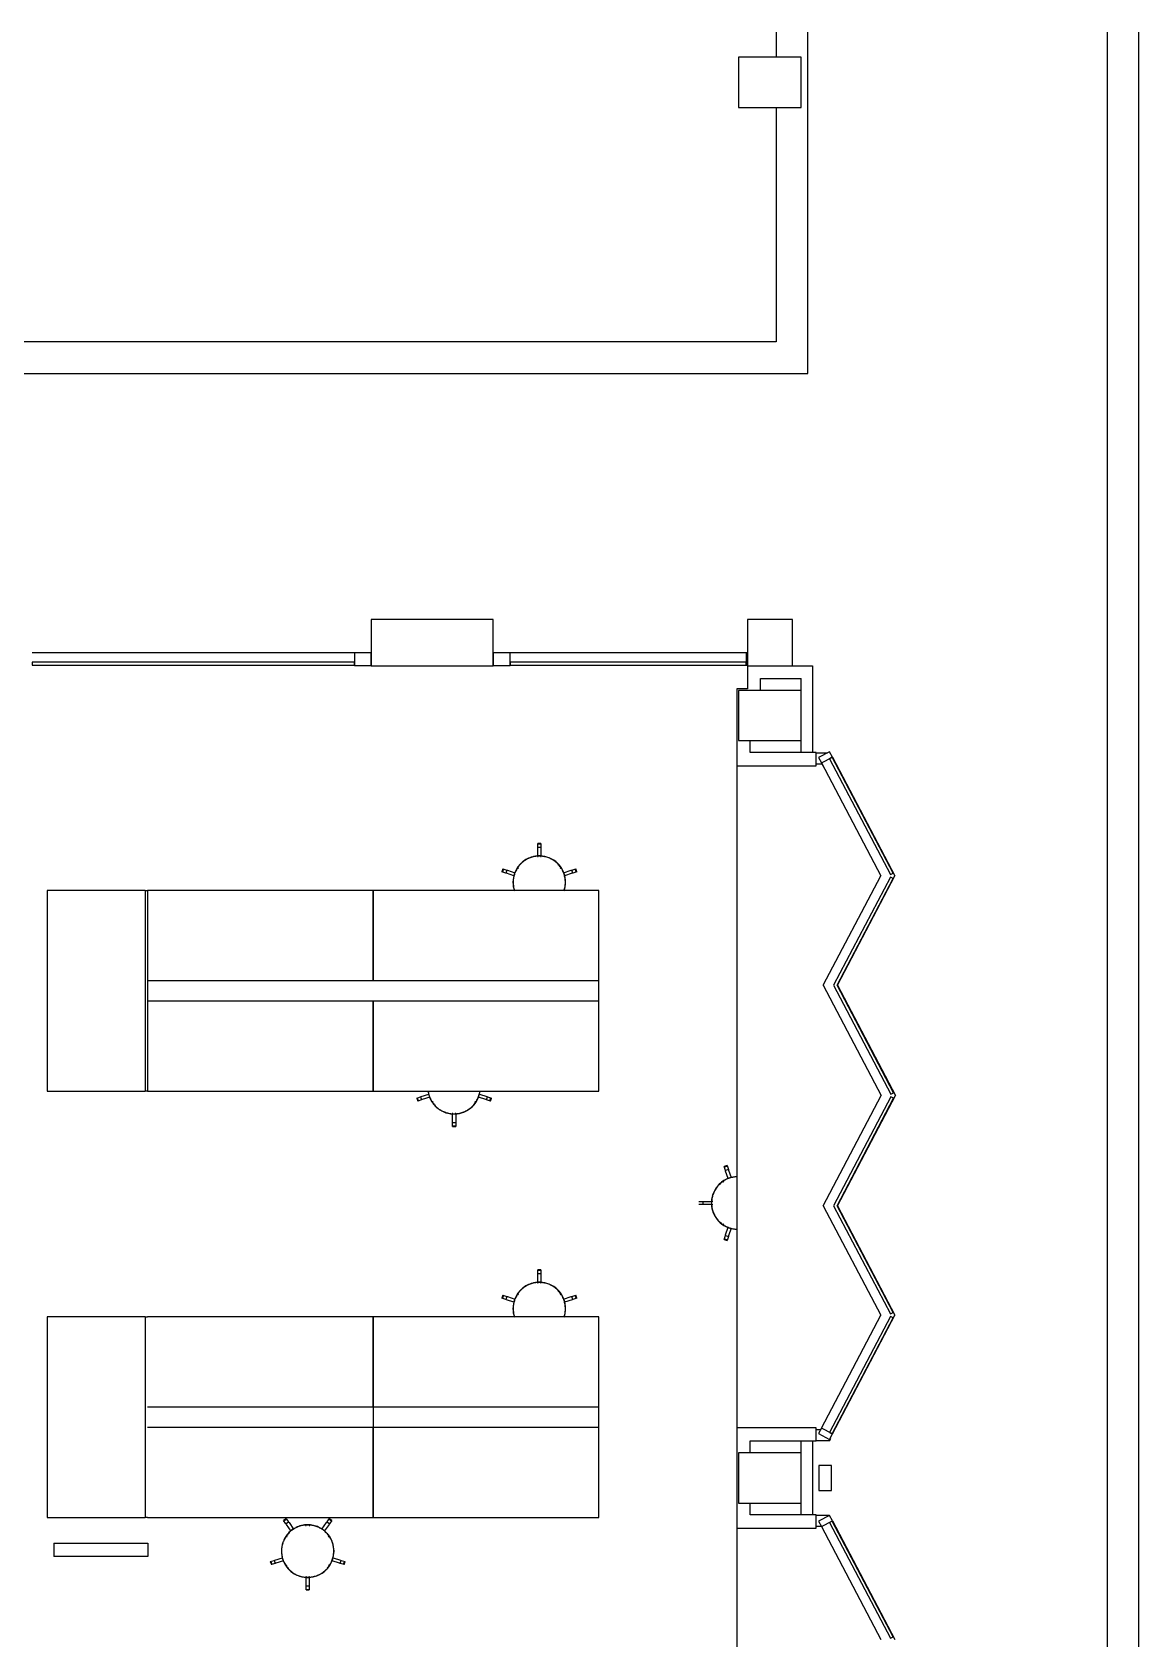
# Model space of a CAD drawing. Extents: x 15208 to 50586, y -518 to 56414.
# Drawn here: x 41758 to 50584, y 43601 to 56414 of the extents above; entities that cross this region are included whole.
import ezdxf

# ---------------------------------------------------------------- set-up
doc = ezdxf.new("R2010")
doc.units = 0
for name, color, linetype in [('A-Column__Concrete', 7, 'CONTINUOUS'), ('A-Furniture', 252, 'CONTINUOUS'), ('A-Wall__Brick', 7, 'CONTINUOUS'), ('A-Wall__Stud', 252, 'CONTINUOUS'), ('A-Window', 7, 'CONTINUOUS')]:
    doc.layers.add(name, color=color, linetype=linetype)

msp = doc.modelspace()

# ---------------------------------------------------------------- linework, layer by layer
at = {"layer": 'A-Column__Concrete'}
for p, q in [((47392, 56214), (47392, 55814)), ((47892, 56214), (47392, 56214)), ((47892, 55814), (47892, 56214)), ((47392, 55814), (47892, 55814)), ((45436, 51731), (44463, 51731)), ((44463, 51731), (44463, 51361)), ((45436, 51361), (45436, 51731)), ((47823, 51731), (47462, 51731)), ((47462, 51731), (47462, 51361)), ((47823, 51361), (47823, 51731)), ((44463, 51361), (45436, 51361)), ((47462, 51361), (47823, 51361)), ((47392, 51164), (47392, 50764)), ((47892, 51164), (47392, 51164)), ((47892, 50764), (47892, 51164)), ((47392, 50764), (47892, 50764)), ((47392, 45084), (47392, 44684)), ((47892, 45084), (47392, 45084)), ((47892, 44684), (47892, 45084)), ((48132, 44984), (48032, 44984)), ((48032, 44984), (48032, 44784)), ((48132, 44784), (48132, 44984)), ((48032, 44784), (48132, 44784)), ((47392, 44684), (47892, 44684))]:
    msp.add_line(p, q, dxfattribs=at)
at = {"layer": 'A-Furniture'}
for p, q in [((47379, 50564), (47379, 45284)), ((45815, 49944), (45790, 49944)), ((45790, 49911), (45790, 49944)), ((45815, 49944), (45790, 49944)), ((45815, 49939), (45790, 49939)), ((45815, 49912), (45790, 49912)), ((45790, 49906), (45790, 49912)), ((45815, 49912), (45790, 49912)), ((45790, 49843), (45790, 49906)), ((45815, 49944), (45815, 49911)), ((45815, 49912), (45815, 49906)), ((45815, 49906), (45815, 49843)), ((45512, 49742), (45504, 49718)), ((45512, 49742), (45504, 49718)), ((45536, 49708), (45504, 49718)), ((45517, 49741), (45509, 49717)), ((45512, 49742), (45543, 49732)), ((45543, 49732), (45535, 49708)), ((45543, 49732), (45535, 49708)), ((45543, 49732), (45549, 49730)), ((45549, 49730), (45609, 49711)), ((45996, 49711), (46057, 49730)), ((46057, 49730), (46063, 49732)), ((46062, 49732), (46093, 49742)), ((46070, 49708), (46063, 49732)), ((46070, 49708), (46063, 49732)), ((46101, 49718), (46070, 49708)), ((46096, 49717), (46088, 49741)), ((46101, 49718), (46093, 49742)), ((46101, 49718), (46093, 49742)), ((45541, 49706), (45535, 49708)), ((45600, 49687), (45541, 49706)), ((46064, 49706), (46005, 49687)), ((46070, 49708), (46064, 49706)), ((41879, 49568), (41879, 47968)), ((42659, 49568), (41879, 49568)), ((42659, 49568), (42679, 49568)), ((42659, 49568), (42659, 47968)), ((42679, 49568), (42679, 47968)), ((44479, 49568), (42679, 49568)), ((44479, 48848), (44479, 49568)), ((44479, 49568), (44479, 48848)), ((46279, 49568), (44479, 49568)), ((46279, 48848), (46279, 49568)), ((42809, 48848), (42679, 48848)), ((46279, 48848), (42679, 48848)), ((46279, 48848), (46149, 48848)), ((46279, 48688), (46279, 48848)), ((46279, 48688), (46279, 48848)), ((42679, 48688), (42809, 48688)), ((42679, 48688), (46279, 48688)), ((44479, 47968), (44479, 48688)), ((44479, 48688), (44479, 47968)), ((46149, 48688), (46279, 48688)), ((46279, 47968), (46279, 48688)), ((41879, 47968), (42659, 47968)), ((42679, 47968), (42659, 47968)), ((42679, 47968), (44479, 47968)), ((44479, 47968), (46279, 47968)), ((44825, 47913), (44856, 47924)), ((44855, 47923), (44861, 47925)), ((44855, 47923), (44863, 47899)), ((44855, 47923), (44863, 47899)), ((44861, 47925), (44921, 47945)), ((45325, 47945), (45385, 47925)), ((45383, 47899), (45391, 47923)), ((45383, 47899), (45391, 47923)), ((45385, 47925), (45391, 47923)), ((45390, 47924), (45421, 47913)), ((44825, 47913), (44833, 47889)), ((44825, 47913), (44833, 47889)), ((44829, 47915), (44837, 47891)), ((44864, 47899), (44833, 47889)), ((44869, 47901), (44863, 47899)), ((44929, 47921), (44869, 47901)), ((45377, 47901), (45317, 47921)), ((45383, 47899), (45377, 47901)), ((45413, 47889), (45382, 47899)), ((45409, 47891), (45417, 47915)), ((45413, 47889), (45421, 47913)), ((45413, 47889), (45421, 47913)), ((45110, 47726), (45110, 47789)), ((45110, 47720), (45110, 47726)), ((45110, 47720), (45136, 47720)), ((45110, 47720), (45136, 47720)), ((45110, 47688), (45110, 47720)), ((45110, 47692), (45136, 47692)), ((45110, 47688), (45136, 47688)), ((45110, 47688), (45136, 47688)), ((45136, 47789), (45136, 47726)), ((45136, 47726), (45136, 47720)), ((45136, 47720), (45136, 47688)), ((47302, 47375), (47277, 47367)), ((47302, 47375), (47277, 47367)), ((47288, 47336), (47277, 47367)), ((47303, 47371), (47279, 47363)), ((47311, 47345), (47287, 47337)), ((47311, 47345), (47287, 47337)), ((47289, 47331), (47287, 47337)), ((47309, 47271), (47289, 47331)), ((47302, 47375), (47312, 47344)), ((47311, 47345), (47313, 47339)), ((47313, 47339), (47333, 47279)), ((47076, 47090), (47109, 47090)), ((47109, 47064), (47076, 47064)), ((47108, 47090), (47108, 47064)), ((47108, 47090), (47114, 47090)), ((47108, 47090), (47108, 47064)), ((47114, 47064), (47108, 47064)), ((47114, 47090), (47177, 47090)), ((47177, 47064), (47114, 47064)), ((47277, 46786), (47288, 46818)), ((47277, 46786), (47302, 46779)), ((47277, 46786), (47302, 46779)), ((47279, 46791), (47303, 46783)), ((47287, 46817), (47289, 46823)), ((47287, 46817), (47311, 46809)), ((47287, 46817), (47311, 46809)), ((47289, 46823), (47309, 46883)), ((47312, 46810), (47302, 46779)), ((47313, 46815), (47311, 46809)), ((47333, 46875), (47313, 46815)), ((45815, 46544), (45790, 46544)), ((45790, 46511), (45790, 46544)), ((45815, 46544), (45790, 46544)), ((45815, 46539), (45790, 46539)), ((45815, 46512), (45790, 46512)), ((45790, 46506), (45790, 46512)), ((45815, 46512), (45790, 46512)), ((45815, 46544), (45815, 46511)), ((45815, 46512), (45815, 46506)), ((45790, 46443), (45790, 46506)), ((45815, 46506), (45815, 46443)), ((45512, 46342), (45504, 46318)), ((45512, 46342), (45504, 46318)), ((45536, 46308), (45504, 46318)), ((45517, 46341), (45509, 46317)), ((45512, 46342), (45543, 46332)), ((45543, 46332), (45535, 46308)), ((45543, 46332), (45535, 46308)), ((45541, 46306), (45535, 46308)), ((45600, 46287), (45541, 46306)), ((45543, 46332), (45549, 46330)), ((45549, 46330), (45609, 46311)), ((45996, 46311), (46057, 46330)), ((46064, 46306), (46005, 46287)), ((46057, 46330), (46063, 46332)), ((46062, 46332), (46093, 46342)), ((46070, 46308), (46063, 46332)), ((46070, 46308), (46063, 46332)), ((46070, 46308), (46064, 46306)), ((46101, 46318), (46070, 46308)), ((46096, 46317), (46088, 46341)), ((46101, 46318), (46093, 46342)), ((46101, 46318), (46093, 46342)), ((41879, 46168), (41879, 44568)), ((42659, 46168), (41879, 46168)), ((42659, 46168), (42679, 46168)), ((42659, 46168), (42659, 44568)), ((44479, 46168), (42679, 46168)), ((44479, 45448), (44479, 46168)), ((44479, 46168), (44479, 44884)), ((46279, 46168), (44479, 46168)), ((44479, 45448), (44479, 46168)), ((44479, 46168), (44479, 45448)), ((46279, 44884), (46279, 46168)), ((46279, 45448), (42679, 45448)), ((42679, 45288), (46279, 45288)), ((44479, 44568), (44479, 45288)), ((44479, 45288), (44479, 44568)), ((44479, 44568), (44479, 45288)), ((44479, 45288), (44479, 44568)), ((46279, 44568), (46279, 45288)), ((41879, 44568), (42659, 44568)), ((42679, 44568), (42659, 44568)), ((42679, 44568), (44479, 44568)), ((43784, 44559), (43764, 44544)), ((43784, 44559), (43764, 44544)), ((43781, 44519), (43764, 44544)), ((43787, 44555), (43767, 44540)), ((43803, 44533), (43783, 44518)), ((43803, 44533), (43783, 44518)), ((43786, 44513), (43783, 44518)), ((43784, 44559), (43802, 44534)), ((43823, 44461), (43786, 44513)), ((43803, 44533), (43807, 44528)), ((43807, 44528), (43844, 44477)), ((44068, 44477), (44105, 44528)), ((44126, 44513), (44088, 44461)), ((44105, 44528), (44109, 44533)), ((44129, 44518), (44109, 44533)), ((44129, 44518), (44109, 44533)), ((44110, 44534), (44128, 44559)), ((44145, 44540), (44125, 44555)), ((44129, 44518), (44126, 44513)), ((44148, 44544), (44128, 44559)), ((44148, 44544), (44128, 44559)), ((44148, 44544), (44130, 44519)), ((44479, 44568), (46279, 44568)), ((47379, 44484), (47379, 39713)), ((43658, 44217), (43689, 44227)), ((43658, 44217), (43666, 44193)), ((43658, 44217), (43666, 44193)), ((43662, 44219), (43670, 44195)), ((43688, 44227), (43694, 44229)), ((43688, 44227), (43696, 44203)), ((43688, 44227), (43696, 44203)), ((43694, 44229), (43754, 44248)), ((43762, 44224), (43702, 44205)), ((44210, 44205), (44150, 44224)), ((44158, 44248), (44218, 44229)), ((44216, 44203), (44224, 44227)), ((44216, 44203), (44224, 44227)), ((44218, 44229), (44224, 44227)), ((44223, 44227), (44254, 44217)), ((44242, 44195), (44250, 44219)), ((44246, 44193), (44254, 44217)), ((44246, 44193), (44254, 44217)), ((43697, 44203), (43666, 44193)), ((43702, 44205), (43696, 44203)), ((43943, 44030), (43943, 44093)), ((43969, 44093), (43969, 44030)), ((44216, 44203), (44210, 44205)), ((44246, 44193), (44215, 44203)), ((43943, 44023), (43943, 44030)), ((43943, 43991), (43943, 44024)), ((43943, 44023), (43969, 44023)), ((43943, 44023), (43969, 44023)), ((43943, 43996), (43969, 43996)), ((43943, 43991), (43969, 43991)), ((43943, 43991), (43969, 43991)), ((43969, 44030), (43969, 44023)), ((43969, 44024), (43969, 43991))]:
    msp.add_line(p, q, dxfattribs=at)
for points in [[(46011, 49635), (46011, 49643), (46010, 49651), (46010, 49659), (46008, 49668), (46007, 49676), (46005, 49684), (46003, 49692), (46001, 49700), (45998, 49708), (45995, 49716), (45991, 49723), (45988, 49731), (45984, 49738), (45979, 49745), (45975, 49752), (45970, 49759), (45965, 49766), (45959, 49772), (45954, 49778), (45948, 49784), (45942, 49790), (45935, 49795), (45929, 49800), (45922, 49805), (45915, 49810), (45908, 49814), (45901, 49818), (45893, 49822), (45886, 49826), (45878, 49829), (45870, 49832), (45862, 49834), (45854, 49837), (45846, 49838), (45838, 49840), (45830, 49841), (45822, 49842), (45813, 49843), (45805, 49843), (45797, 49843), (45788, 49843), (45780, 49842), (45772, 49841), (45763, 49839), (45755, 49838), (45747, 49836), (45739, 49833), (45731, 49830), (45723, 49827), (45716, 49824), (45708, 49821), (45701, 49817), (45694, 49812), (45687, 49808), (45680, 49803), (45673, 49798), (45667, 49793), (45661, 49787), (45655, 49781), (45649, 49775), (45643, 49769), (45638, 49763), (45633, 49756), (45628, 49749), (45624, 49742), (45620, 49735), (45616, 49727), (45612, 49720), (45609, 49712), (45606, 49704), (45604, 49696), (45601, 49688), (45599, 49680), (45598, 49672), (45596, 49664), (45595, 49656), (45595, 49647), (45594, 49639), (45594, 49635)], [(45594, 49635), (45594, 49626), (45595, 49618), (45596, 49610), (45597, 49601), (45598, 49593), (45600, 49585), (45602, 49577), (45605, 49569)], [(46000, 49568), (46002, 49573), (46004, 49581), (46006, 49589), (46008, 49597), (46009, 49605), (46010, 49613), (46011, 49622), (46011, 49630), (46011, 49635)], [(44917, 47968), (44917, 47964), (44919, 47956), (44920, 47947), (44923, 47939), (44925, 47931), (44928, 47924), (44931, 47916), (44934, 47908), (44938, 47901), (44942, 47893), (44946, 47886), (44951, 47879), (44956, 47873), (44961, 47866), (44966, 47860), (44972, 47853), (44978, 47847), (44984, 47842), (44990, 47836), (44997, 47831), (45003, 47826), (45010, 47822), (45017, 47817), (45025, 47813), (45032, 47809), (45040, 47806), (45047, 47803), (45055, 47800), (45063, 47797), (45071, 47795), (45079, 47793), (45087, 47792), (45096, 47790), (45104, 47789), (45112, 47789), (45121, 47789), (45129, 47789), (45137, 47789), (45146, 47790), (45154, 47791), (45162, 47792), (45170, 47794), (45178, 47796), (45186, 47798), (45194, 47801), (45202, 47804), (45210, 47807), (45217, 47811), (45225, 47815), (45232, 47819), (45239, 47824), (45246, 47828), (45252, 47833), (45259, 47839), (45265, 47844), (45271, 47850), (45277, 47856), (45282, 47862), (45287, 47869), (45292, 47876), (45297, 47882), (45302, 47890), (45306, 47897), (45310, 47904), (45313, 47912), (45316, 47919), (45319, 47927), (45322, 47935), (45324, 47943), (45326, 47951), (45328, 47959), (45329, 47968)], [(47377, 47285), (47369, 47285), (47360, 47284), (47352, 47283), (47344, 47281), (47336, 47279), (47328, 47277), (47320, 47275), (47312, 47272), (47304, 47269), (47296, 47266), (47289, 47262), (47282, 47258), (47274, 47254), (47267, 47249), (47261, 47244), (47254, 47239), (47248, 47234), (47242, 47228), (47236, 47222), (47230, 47216), (47225, 47210), (47219, 47203), (47214, 47196), (47210, 47190), (47205, 47182), (47201, 47175), (47198, 47168), (47194, 47160), (47191, 47152), (47188, 47145), (47185, 47137), (47183, 47129), (47181, 47121), (47180, 47112), (47178, 47104), (47178, 47096), (47177, 47087), (47177, 47079), (47177, 47071), (47177, 47062), (47178, 47054), (47179, 47046), (47180, 47038), (47182, 47030), (47184, 47021), (47187, 47013), (47189, 47006), (47192, 46998), (47196, 46990), (47199, 46983), (47203, 46975), (47207, 46968), (47212, 46961), (47217, 46954), (47222, 46948), (47227, 46941), (47233, 46935), (47238, 46929), (47244, 46923), (47251, 46918), (47257, 46912), (47264, 46907), (47271, 46903), (47278, 46898), (47285, 46894), (47292, 46890), (47300, 46887), (47308, 46883), (47315, 46880), (47323, 46878), (47331, 46875), (47339, 46873), (47348, 46872), (47356, 46870), (47364, 46869), (47372, 46869), (47379, 46868)], [(46011, 46235), (46011, 46243), (46010, 46251), (46010, 46259), (46008, 46268), (46007, 46276), (46005, 46284), (46003, 46292), (46001, 46300), (45998, 46308), (45995, 46316), (45991, 46323), (45988, 46331), (45984, 46338), (45979, 46345), (45975, 46352), (45970, 46359), (45965, 46366), (45959, 46372), (45954, 46378), (45948, 46384), (45942, 46390), (45935, 46395), (45929, 46400), (45922, 46405), (45915, 46410), (45908, 46414), (45901, 46418), (45893, 46422), (45886, 46426), (45878, 46429), (45870, 46432), (45862, 46434), (45854, 46437), (45846, 46438), (45838, 46440), (45830, 46441), (45822, 46442), (45813, 46443), (45805, 46443), (45797, 46443), (45788, 46443), (45780, 46442), (45772, 46441), (45763, 46439), (45755, 46438), (45747, 46436), (45739, 46433), (45731, 46430), (45723, 46427), (45716, 46424), (45708, 46421), (45701, 46417), (45694, 46412), (45687, 46408), (45680, 46403), (45673, 46398), (45667, 46393), (45661, 46387), (45655, 46381), (45649, 46375), (45643, 46369), (45638, 46363), (45633, 46356), (45628, 46349), (45624, 46342), (45620, 46335), (45616, 46327), (45612, 46320), (45609, 46312), (45606, 46304), (45604, 46296), (45601, 46288), (45599, 46280), (45598, 46272), (45596, 46264), (45595, 46256), (45595, 46247), (45594, 46239), (45594, 46235)], [(45594, 46235), (45594, 46226), (45595, 46218), (45596, 46210), (45597, 46201), (45598, 46193), (45600, 46185), (45602, 46177), (45605, 46169)], [(46000, 46168), (46002, 46173), (46004, 46181), (46006, 46189), (46008, 46197), (46009, 46205), (46010, 46213), (46011, 46222), (46011, 46230), (46011, 46235)], [(44164, 44301), (44164, 44309), (44164, 44317), (44163, 44326), (44162, 44334), (44160, 44342), (44158, 44350), (44156, 44358), (44154, 44366), (44151, 44374), (44148, 44382), (44145, 44390), (44141, 44397), (44137, 44404), (44133, 44412), (44128, 44419), (44123, 44425), (44118, 44432), (44113, 44438), (44107, 44444), (44101, 44450), (44095, 44456), (44089, 44462), (44082, 44467), (44075, 44472), (44069, 44476), (44061, 44481), (44054, 44485), (44047, 44489), (44039, 44492), (44031, 44495), (44024, 44498), (44016, 44501), (44008, 44503), (44000, 44505), (43991, 44506), (43983, 44508), (43975, 44508), (43966, 44509), (43958, 44509), (43950, 44509), (43941, 44509), (43933, 44508), (43925, 44507), (43917, 44506), (43909, 44504), (43900, 44502), (43892, 44499), (43885, 44497), (43877, 44494), (43869, 44490), (43862, 44487), (43854, 44483), (43847, 44479), (43840, 44474), (43833, 44469), (43827, 44464), (43820, 44459), (43814, 44454), (43808, 44448), (43802, 44442), (43797, 44435), (43791, 44429), (43786, 44422), (43782, 44415), (43777, 44408), (43773, 44401), (43769, 44394), (43766, 44386), (43762, 44378), (43759, 44371), (43757, 44363), (43754, 44355), (43752, 44347), (43751, 44338), (43749, 44330), (43748, 44322), (43748, 44314), (43747, 44305), (43747, 44301)], [(43747, 44301), (43748, 44292), (43748, 44284), (43749, 44276), (43750, 44268), (43752, 44259), (43753, 44251), (43756, 44243), (43758, 44235), (43761, 44227), (43764, 44220), (43767, 44212), (43771, 44205), (43775, 44197), (43779, 44190), (43784, 44183), (43789, 44176), (43794, 44170), (43799, 44163), (43805, 44157), (43811, 44151), (43817, 44146), (43823, 44140), (43830, 44135), (43836, 44130), (43843, 44125), (43850, 44121), (43858, 44117), (43865, 44113), (43873, 44110), (43880, 44106), (43888, 44104), (43896, 44101), (43904, 44099), (43912, 44097), (43920, 44095), (43929, 44094), (43937, 44093), (43945, 44093), (43954, 44092), (43962, 44092), (43970, 44093), (43979, 44094), (43987, 44095), (43995, 44096), (44003, 44098), (44011, 44100), (44019, 44102), (44027, 44105), (44035, 44108), (44043, 44111), (44050, 44115), (44058, 44119), (44065, 44123), (44072, 44127), (44079, 44132), (44085, 44137), (44092, 44143), (44098, 44148), (44104, 44154), (44110, 44160), (44115, 44166), (44120, 44173), (44125, 44179), (44130, 44186), (44135, 44193), (44139, 44201), (44143, 44208), (44146, 44216), (44149, 44223), (44152, 44231), (44155, 44239), (44157, 44247), (44159, 44255), (44161, 44263), (44162, 44271), (44163, 44280), (44164, 44288), (44164, 44296), (44164, 44301)]]:
    msp.add_lwpolyline(points, dxfattribs=at)
for centre, radius, start, end in [((45803, 49635), 210, 63.203, 102.9894), ((45803, 49635), 210, 132.4731, 158.274), ((45803, 49635), 203, 145.2239, 147.3661), ((45803, 49635), 210, 104.7423, 130.6278), ((45803, 49635), 203, 92.3911, 94.3366), ((45803, 49635), 203, 85.6634, 87.6089), ((45803, 49635), 210, 21.7288, 61.4265), ((45803, 49635), 203, 32.6339, 34.7761), ((45803, 49635), 210, 160.5426, 180), ((45803, 49635), 210, 180, 198.761), ((45803, 49635), 210, 0, 19.4574), ((45803, 49635), 210, 341.239, 0), ((45123, 47997), 210, 188.0854, 199.4574), ((45123, 47997), 210, 340.5426, 351.9146), ((45123, 47997), 210, 201.726, 227.5269), ((45123, 47997), 203, 212.6339, 214.7761), ((45123, 47997), 210, 229.3722, 255.2577), ((45123, 47997), 210, 257.0106, 296.797), ((45123, 47997), 203, 265.6634, 267.6089), ((45123, 47997), 203, 272.3911, 274.3366), ((45123, 47997), 210, 298.5735, 338.2712), ((45123, 47997), 203, 325.2239, 327.3661), ((47385, 47077), 210, 91.6801, 109.4574), ((47385, 47077), 210, 139.3722, 165.2577), ((47385, 47077), 210, 111.726, 137.5269), ((47385, 47077), 203, 122.6339, 124.7761), ((47385, 47077), 210, 167.0106, 206.797), ((47385, 47077), 203, 175.6634, 177.6089), ((47385, 47077), 203, 182.3911, 184.3366), ((47385, 47077), 210, 208.5735, 248.2712), ((47385, 47077), 203, 235.2239, 237.3661), ((47385, 47077), 210, 250.5426, 268.3199), ((45803, 46235), 210, 132.4731, 158.274), ((45803, 46235), 210, 104.7423, 130.6278), ((45803, 46235), 210, 63.203, 102.9894), ((45803, 46235), 203, 92.3911, 94.3366), ((45803, 46235), 203, 85.6634, 87.6089), ((45803, 46235), 210, 21.7288, 61.4265), ((45803, 46235), 210, 160.5426, 180), ((45803, 46235), 203, 145.2239, 147.3661), ((45803, 46235), 203, 32.6339, 34.7761), ((45803, 46235), 210, 0, 19.4574), ((45803, 46235), 210, 180, 198.761), ((45803, 46235), 210, 341.239, 0), ((43956, 44301), 210, 118.7937, 145.2388), ((43956, 44301), 210, 103.984, 116.4899), ((43956, 44301), 210, 77.2789, 103.6997), ((43956, 44301), 203, 93.4599, 94.9304), ((43956, 44301), 203, 85.0696, 86.5401), ((43956, 44301), 210, 62.4511, 74.3544), ((43956, 44301), 210, 49.6036, 62.1811), ((43956, 44301), 210, 160.6396, 180), ((43956, 44301), 210, 145.5008, 157.4678), ((43956, 44301), 203, 143.8172, 146.9017), ((43956, 44301), 210, 34.7387, 47.3435), ((43956, 44301), 203, 33.0983, 36.1828), ((43956, 44301), 210, 22.5322, 34.5217), ((43956, 44301), 210, 0, 19.3604), ((43956, 44301), 210, 180, 199.4574), ((43956, 44301), 210, 201.726, 227.4142), ((43956, 44301), 210, 298.5735, 338.2712), ((43956, 44301), 210, 340.5426, 0), ((43956, 44301), 203, 212.6339, 214.7761), ((43956, 44301), 210, 229.3722, 255.2577), ((43956, 44301), 210, 257.0106, 296.797), ((43956, 44301), 203, 265.6634, 267.6089), ((43956, 44301), 203, 272.3911, 274.3366), ((43956, 44301), 203, 325.2239, 327.3661)]:
    msp.add_arc(centre, radius, start, end, dxfattribs=at)
at = {"layer": 'A-Wall__Brick'}
for p, q in [((47462, 51364), (47462, 51177)), ((47567, 51259), (47892, 51259)), ((47567, 51164), (47567, 51259)), ((47823, 51361), (47982, 51361)), ((47892, 51164), (47892, 51259)), ((47982, 51361), (47982, 50670)), ((47379, 51177), (47379, 50564)), ((47462, 51177), (47379, 51177)), ((47484, 50669), (47484, 50764)), ((47892, 50670), (47892, 50764)), ((48012, 50669), (47484, 50669)), ((48012, 50564), (48012, 50669)), ((47379, 50564), (48012, 50564)), ((47379, 45284), (47379, 44484)), ((48012, 45284), (47379, 45284)), ((48012, 45179), (48012, 45284)), ((47484, 45084), (47484, 45179)), ((47484, 45179), (48012, 45179)), ((47892, 45084), (47892, 45179)), ((47982, 45179), (47982, 44589)), ((47484, 44589), (47484, 44684)), ((47892, 44589), (47892, 44684)), ((47379, 44484), (48012, 44484)), ((48012, 44589), (47484, 44589)), ((48012, 44484), (48012, 44589)), ((41932, 44363), (42682, 44363)), ((41932, 44363), (41932, 44258)), ((42682, 44363), (42682, 44258)), ((42682, 44258), (41932, 44258))]:
    msp.add_line(p, q, dxfattribs=at)
at = {"layer": 'A-Wall__Stud'}
for p, q in [((47691, 56414), (47691, 56214)), ((47945, 53692), (47945, 56414)), ((50332, 56414), (50332, -518)), ((50584, -518), (50584, 56414)), ((47691, 55814), (47691, 53944)), ((47692, 55814), (47692, 53944)), ((47691, 53944), (21842, 53944)), ((22095, 53692), (47945, 53692))]:
    msp.add_line(p, q, dxfattribs=at)
at = {"layer": 'A-Window'}
for p, q in [((44328, 51464), (41758, 51464)), ((44328, 51391), (41758, 51391)), ((41758, 51391), (41758, 51367)), ((44463, 51464), (44328, 51464)), ((44328, 51464), (44328, 51364)), ((44328, 51367), (44328, 51391)), ((44463, 51364), (44463, 51464)), ((45571, 51464), (45436, 51464)), ((45436, 51464), (45436, 51364)), ((45571, 51364), (45571, 51464)), ((47462, 51464), (45571, 51464)), ((47452, 51391), (45571, 51391)), ((45571, 51391), (45571, 51367)), ((47452, 51464), (47452, 51364)), ((47452, 51367), (47452, 51391)), ((41758, 51367), (44328, 51367)), ((44328, 51364), (41758, 51364)), ((44328, 51364), (44463, 51364)), ((45436, 51364), (45571, 51364)), ((45571, 51367), (47452, 51367)), ((47462, 51364), (45571, 51364)), ((48012, 50667), (48100, 50667)), ((48118, 50676), (48029, 50630)), ((48029, 50630), (48053, 50586)), ((48053, 50586), (48141, 50632)), ((48138, 50631), (48117, 50620)), ((48117, 50620), (48603, 49696)), ((48141, 50632), (48118, 50676)), ((48624, 49708), (48138, 50631)), ((48141, 50632), (48639, 49686)), ((48057, 50577), (48012, 50577)), ((48053, 50586), (48064, 50564)), ((48053, 50586), (48526, 49686)), ((48067, 48814), (48526, 49686)), ((48603, 49675), (48150, 48814)), ((48177, 48814), (48624, 49664)), ((48180, 48814), (48639, 49686)), ((48603, 49696), (48624, 49708)), ((48624, 49664), (48603, 49675)), ((48067, 48814), (48530, 47934)), ((48150, 48814), (48607, 47945)), ((48628, 47956), (48177, 48814)), ((48180, 48814), (48643, 47934)), ((48067, 47054), (48530, 47934)), ((48607, 47923), (48149, 47054)), ((48180, 47054), (48643, 47934)), ((48607, 47945), (48628, 47956)), ((48628, 47912), (48607, 47923)), ((48177, 47054), (48628, 47912)), ((48067, 47054), (48526, 46182)), ((48149, 47054), (48603, 46192)), ((48624, 46204), (48177, 47054)), ((48180, 47054), (48639, 46182)), ((48053, 45282), (48526, 46182)), ((48603, 46171), (48117, 45248)), ((48138, 45237), (48624, 46160)), ((48141, 45236), (48639, 46182)), ((48603, 46192), (48624, 46204)), ((48624, 46160), (48603, 46171)), ((48012, 45271), (48047, 45271)), ((48053, 45282), (48029, 45238)), ((48029, 45238), (48118, 45191)), ((48141, 45236), (48053, 45282)), ((48117, 45248), (48138, 45237)), ((48118, 45191), (48141, 45236)), ((48117, 45181), (48012, 45181)), ((48117, 45181), (48127, 45199)), ((48012, 44587), (48117, 44587)), ((48052, 44497), (48012, 44497)), ((48118, 44586), (48029, 44540)), ((48029, 44540), (48053, 44496)), ((48053, 44496), (48141, 44542)), ((48053, 44496), (48526, 43596)), ((48138, 44541), (48117, 44530)), ((48117, 44530), (48603, 43606)), ((48141, 44542), (48118, 44586)), ((48624, 43618), (48138, 44541)), ((48141, 44542), (48639, 43596)), ((48603, 43606), (48624, 43618))]:
    msp.add_line(p, q, dxfattribs=at)

doc.saveas('drawing.dxf')
